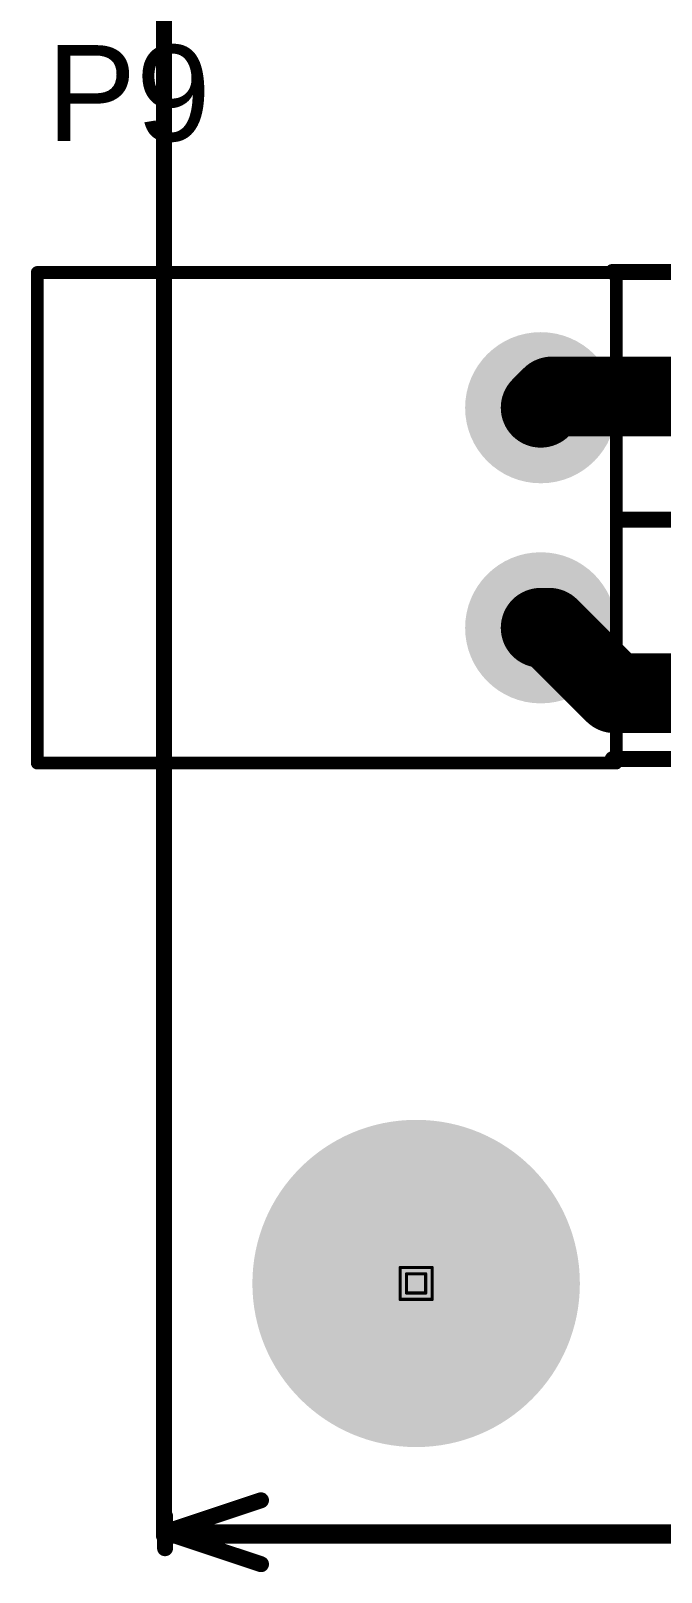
# Model space of a CAD drawing. Header units: millimetres. Extents: x 0.82 to 4.9, y 1.18 to 4.75.
# Drawn here: x 0.901 to 1.295, y 1.355 to 2.32 of the extents above; entities that cross this region are included whole.
import ezdxf

# ---------------------------------------------------------------- set-up
doc = ezdxf.new("R2010")
doc.units = ezdxf.units.MM
doc.header["$MEASUREMENT"] = 0
for name, color, linetype in [('BottomLayer', 5, 'Continuous'), ('BottomSolder', 6, 'Continuous'), ('DrillDrawing', 1, 'Continuous'), ('Mechanical13', 56, 'Continuous'), ('MultiLayer', 9, 'Continuous'), ('PadHoleLayer', 156, 'Continuous'), ('TopLayer', 1, 'Continuous'), ('TopOverlay', 2, 'Continuous'), ('TopSolder', 216, 'Continuous')]:
    doc.layers.add(name, color=color, linetype=linetype)
doc.styles.add('Arial', font='arial.ttf', dxfattribs={"height": 0.2})

# ---------------------------------------------------------------- blocks, each defined once
blk = doc.blocks.new('ECH350R_02P_45')
at = {"layer": 'BottomLayer'}
h = blk.add_hatch(color=5, dxfattribs=at)
edge = h.paths.add_edge_path()
edge.add_arc((0, 0), 0.043307, 0, 360)
h = blk.add_hatch(color=5, dxfattribs=at)
edge = h.paths.add_edge_path()
edge.add_arc((0.137796, 0), 0.043307, 0, 360)
at = {"layer": 'BottomSolder'}
h = blk.add_hatch(color=6, dxfattribs=at)
edge = h.paths.add_edge_path()
edge.add_arc((0, 0), 0.047307, 0, 360)
h = blk.add_hatch(color=6, dxfattribs=at)
edge = h.paths.add_edge_path()
edge.add_arc((0.137796, 0), 0.047307, 0, 360)
at = {"layer": 'MultiLayer'}
h = blk.add_hatch(color=9, dxfattribs=at)
edge = h.paths.add_edge_path()
edge.add_arc((0, 0), 0.043307, 0, 360)
h = blk.add_hatch(color=9, dxfattribs=at)
edge = h.paths.add_edge_path()
edge.add_arc((0.137796, 0), 0.043307, 0, 360)
at = {"layer": 'PadHoleLayer'}
h = blk.add_hatch(color=156, dxfattribs=at)
edge = h.paths.add_edge_path()
edge.add_arc((0, 0), 0.023622, 0, 360)
h = blk.add_hatch(color=156, dxfattribs=at)
edge = h.paths.add_edge_path()
edge.add_arc((0.137796, 0), 0.023622, 0, 360)
at = {"layer": 'TopLayer'}
h = blk.add_hatch(color=1, dxfattribs=at)
edge = h.paths.add_edge_path()
edge.add_arc((0, 0), 0.043307, 0, 360)
h = blk.add_hatch(color=1, dxfattribs=at)
edge = h.paths.add_edge_path()
edge.add_arc((0.137796, 0), 0.043307, 0, 360)
at = {"layer": 'TopSolder'}
h = blk.add_hatch(color=216, dxfattribs=at)
edge = h.paths.add_edge_path()
edge.add_arc((0, 0), 0.047307, 0, 360)
h = blk.add_hatch(color=216, dxfattribs=at)
edge = h.paths.add_edge_path()
edge.add_arc((0.137796, 0), 0.047307, 0, 360)
at = {"layer": 'TopOverlay', "const_width": 0.008}
for points in [[(0.22244, 0.047244), (-0.084646, 0.047244)], [(-0.084646, -0.31496), (-0.084646, 0.047244)], [(0.22244, -0.31496), (0.22244, 0.047244)], [(0.22244, -0.23622), (-0.084646, -0.23622)], [(0.22244, -0.31496), (-0.084646, -0.31496)]]:
    blk.add_lwpolyline(points, dxfattribs=at)
at = {"layer": 'TopOverlay', "const_width": 0.004}
for points in [[(-0.086646, 0.047244, 1), (-0.082646, 0.047244, 1)], [(-0.086646, 0.047244, 1), (-0.082646, 0.047244, 1)], [(0.22044, 0.047244, 1), (0.22444, 0.047244, 1)], [(0.22044, 0.047244, 1), (0.22444, 0.047244, 1)], [(-0.086646, -0.23622, 1), (-0.082646, -0.23622, 1)], [(0.22044, -0.23622, 1), (0.22444, -0.23622, 1)], [(-0.086646, -0.31496, 1), (-0.082646, -0.31496, 1)], [(-0.086646, -0.31496, 1), (-0.082646, -0.31496, 1)], [(0.22044, -0.31496, 1), (0.22444, -0.31496, 1)], [(0.22044, -0.31496, 1), (0.22444, -0.31496, 1)]]:
    blk.add_lwpolyline(points, format="xyb", close=True, dxfattribs=at)

msp = doc.modelspace()

# ---------------------------------------------------------------- hatches: boundary and pattern name
at = {"layer": 'BottomLayer'}
h = msp.add_hatch(color=5, dxfattribs=at)
edge = h.paths.add_edge_path()
edge.add_arc((1.14205, 1.53575), 0.09843, 0, 360)
at = {"layer": 'BottomSolder'}
h = msp.add_hatch(color=6, dxfattribs=at)
edge = h.paths.add_edge_path()
edge.add_arc((1.14205, 1.53575), 0.10243, 0, 360)
at = {"layer": 'MultiLayer'}
h = msp.add_hatch(color=9, dxfattribs=at)
edge = h.paths.add_edge_path()
edge.add_arc((1.14205, 1.53575), 0.09843, 0, 360)
at = {"layer": 'PadHoleLayer'}
h = msp.add_hatch(color=156, dxfattribs=at)
edge = h.paths.add_edge_path()
edge.add_arc((1.14205, 1.53575), 0.0689, 0, 360)
at = {"layer": 'TopLayer'}
h = msp.add_hatch(color=1, dxfattribs=at)
edge = h.paths.add_edge_path()
edge.add_arc((1.14205, 1.53575), 0.09843, 0, 360)
at = {"layer": 'TopSolder'}
h = msp.add_hatch(color=216, dxfattribs=at)
edge = h.paths.add_edge_path()
edge.add_arc((1.14205, 1.53575), 0.10243, 0, 360)

# ---------------------------------------------------------------- linework, layer by layer
at = {"layer": 'BottomLayer', "const_width": 0.05}
for points in [[(1.22, 2.084), (1.22701, 2.09101)], [(1.22701, 2.09101), (1.33723, 2.09101)], [(1.22, 1.9462), (1.22527, 1.9462)], [(1.22527, 1.9462), (1.2662, 1.90528)], [(1.2662, 1.90528), (1.37591, 1.90528)]]:
    msp.add_lwpolyline(points, dxfattribs=at)
at = {"layer": 'BottomLayer', "const_width": 0.025}
for points in [[(1.21451, 2.09101, 1), (1.23951, 2.09101, 1)], [(1.21451, 2.09101, 1), (1.23951, 2.09101, 1)], [(1.2075, 2.084, 1), (1.2325, 2.084, 1)], [(1.2075, 1.9462, 1), (1.2325, 1.9462, 1)], [(1.21277, 1.9462, 1), (1.23777, 1.9462, 1)], [(1.21277, 1.9462, 1), (1.23777, 1.9462, 1)], [(1.2537, 1.90528, 1), (1.2787, 1.90528, 1)], [(1.2537, 1.90528, 1), (1.2787, 1.90528, 1)]]:
    msp.add_lwpolyline(points, format="xyb", close=True, dxfattribs=at)
at = {"layer": 'DrillDrawing'}
for points, const_width in [([(1.23, 2.084, 1), (1.21, 2.084, 1)], 0.002), ([(1.2095, 2.084, 1), (1.2105, 2.084, 1)], 0.001), ([(1.2295, 2.084, 1), (1.2305, 2.084, 1)], 0.001), ([(1.23, 1.9462, 1), (1.21, 1.9462, 1)], 0.002), ([(1.2095, 1.9462, 1), (1.2105, 1.9462, 1)], 0.001), ([(1.2295, 1.9462, 1), (1.2305, 1.9462, 1)], 0.001), ([(1.13155, 1.54575, 1), (1.13255, 1.54575, 1)], 0.001), ([(1.13155, 1.54575, 1), (1.13255, 1.54575, 1)], 0.001), ([(1.15155, 1.54575, 1), (1.15255, 1.54575, 1)], 0.001), ([(1.15155, 1.54575, 1), (1.15255, 1.54575, 1)], 0.001), ([(1.13555, 1.54175, 1), (1.13655, 1.54175, 1)], 0.001), ([(1.13555, 1.54175, 1), (1.13655, 1.54175, 1)], 0.001), ([(1.14755, 1.54175, 1), (1.14855, 1.54175, 1)], 0.001), ([(1.14755, 1.54175, 1), (1.14855, 1.54175, 1)], 0.001), ([(1.13155, 1.52575, 1), (1.13255, 1.52575, 1)], 0.001), ([(1.13155, 1.52575, 1), (1.13255, 1.52575, 1)], 0.001), ([(1.13555, 1.52975, 1), (1.13655, 1.52975, 1)], 0.001), ([(1.13555, 1.52975, 1), (1.13655, 1.52975, 1)], 0.001), ([(1.14755, 1.52975, 1), (1.14855, 1.52975, 1)], 0.001), ([(1.14755, 1.52975, 1), (1.14855, 1.52975, 1)], 0.001), ([(1.15155, 1.52575, 1), (1.15255, 1.52575, 1)], 0.001), ([(1.15155, 1.52575, 1), (1.15255, 1.52575, 1)], 0.001)]:
    msp.add_lwpolyline(points, format="xyb", close=True, dxfattribs=dict(at, const_width=const_width))
at = {"layer": 'DrillDrawing', "const_width": 0.002}
for points in [[(1.13205, 1.54575), (1.15205, 1.54575)], [(1.13205, 1.52575), (1.13205, 1.54575)], [(1.15205, 1.52575), (1.15205, 1.54575)], [(1.13605, 1.54175), (1.14805, 1.54175)], [(1.13605, 1.52975), (1.13605, 1.54175)], [(1.14805, 1.52975), (1.14805, 1.54175)], [(1.13205, 1.52575), (1.15205, 1.52575)], [(1.13605, 1.52975), (1.14805, 1.52975)]]:
    msp.add_lwpolyline(points, dxfattribs=at)
at = {"layer": 'Mechanical13', "const_width": 0.01}
for points in [[(0.98425, 2.16535), (0.98425, 3.295)], [(0.98425, 1.37795), (0.98425, 2.16535)], [(0.98425, 1.37795), (4.52756, 1.37795)]]:
    msp.add_lwpolyline(points, dxfattribs=at)
at = {"layer": 'Mechanical13', "const_width": 0.005}
for points in [[(0.98175, 2.16535, 1), (0.98675, 2.16535, 1)], [(0.98175, 2.16535, 1), (0.98675, 2.16535, 1)], [(0.98175, 1.37795, 1), (0.98675, 1.37795, 1)], [(0.98175, 1.37795, 1), (0.98675, 1.37795, 1)]]:
    msp.add_lwpolyline(points, format="xyb", close=True, dxfattribs=at)
at = {"layer": 'TopLayer', "const_width": 0.01}
for points in [[(0.985, 1.38), (1.045, 1.4)], [(0.985, 1.37), (0.985, 1.39)], [(0.985, 1.38), (1.045, 1.36)], [(0.985, 1.38), (2.4416, 1.38)]]:
    msp.add_lwpolyline(points, dxfattribs=at)
at = {"layer": 'TopLayer', "const_width": 0.005}
for points in [[(1.0425, 1.4, 1), (1.0475, 1.4, 1)], [(0.9825, 1.39, 1), (0.9875, 1.39, 1)], [(0.9825, 1.38, 1), (0.9875, 1.38, 1)], [(0.9825, 1.38, 1), (0.9875, 1.38, 1)], [(0.9825, 1.38, 1), (0.9875, 1.38, 1)], [(0.9825, 1.37, 1), (0.9875, 1.37, 1)], [(1.0425, 1.36, 1), (1.0475, 1.36, 1)]]:
    msp.add_lwpolyline(points, format="xyb", close=True, dxfattribs=at)
at = {"layer": 'TopOverlay', "const_width": 0.01}
for points in [[(1.265, 2.169), (1.495, 2.169)], [(1.27, 2.014), (1.37, 2.014)], [(1.265, 1.864), (1.495, 1.864)]]:
    msp.add_lwpolyline(points, dxfattribs=at)
at = {"layer": 'TopOverlay', "const_width": 0.005}
for points in [[(1.2625, 2.169, 1), (1.2675, 2.169, 1)], [(1.2675, 2.014, 1), (1.2725, 2.014, 1)], [(1.2625, 1.864, 1), (1.2675, 1.864, 1)]]:
    msp.add_lwpolyline(points, format="xyb", close=True, dxfattribs=at)

# ---------------------------------------------------------------- block references
at = {"rotation": 270}
msp.add_blockref('ECH350R_02P_45', (1.22, 2.084), dxfattribs=at)

# ---------------------------------------------------------------- texts
at = {"layer": 'TopOverlay', "style": 'Arial'}
msp.add_text('P9', height=0.06, dxfattribs=at).set_placement((0.911, 2.251))

doc.saveas('drawing.dxf')
